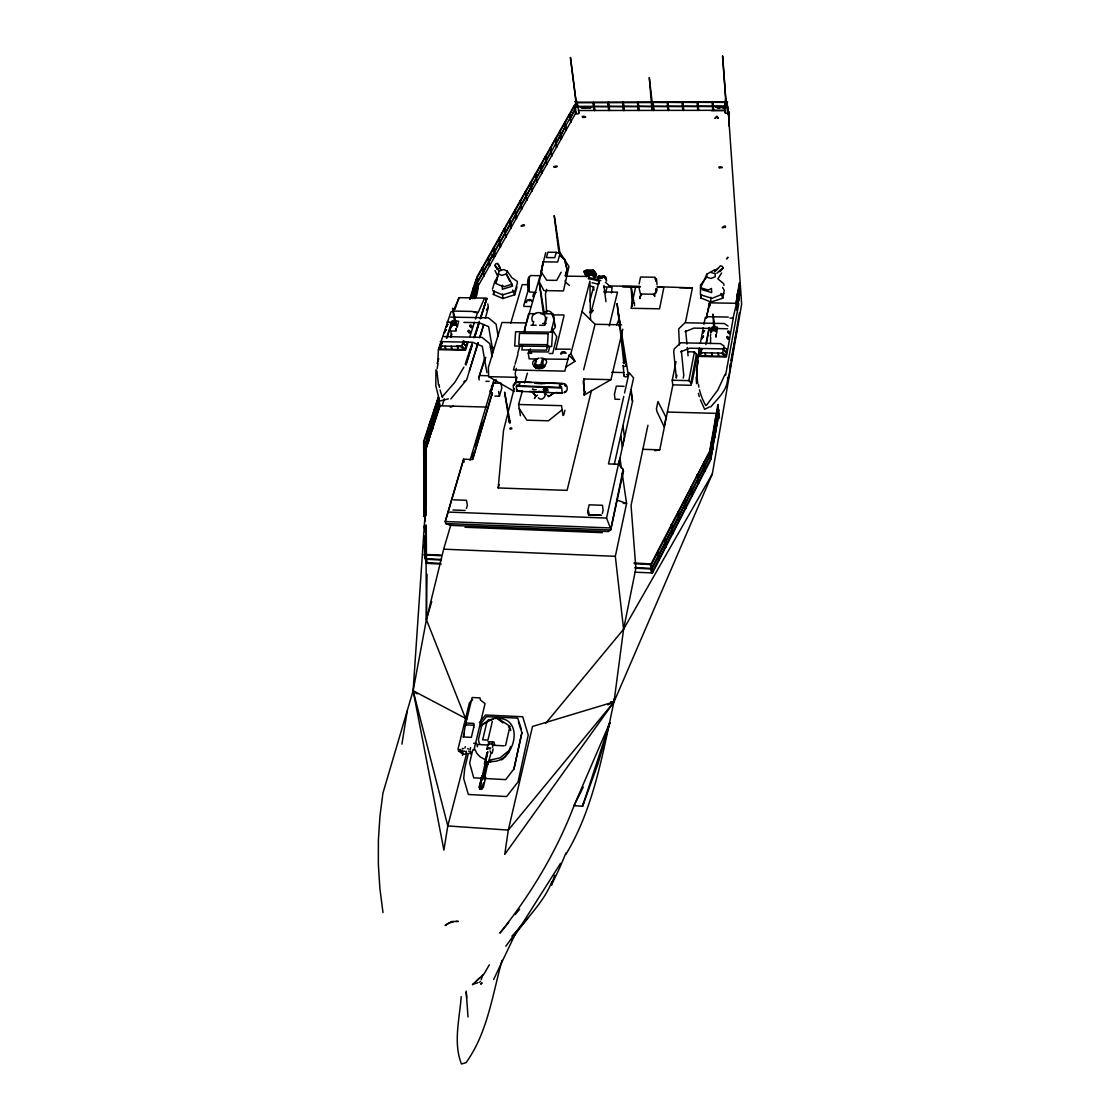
<?xml version="1.0" encoding="UTF-8"?>
<svg xmlns="http://www.w3.org/2000/svg" width="1120" height="1120" viewBox="0 0 1120 1120"><rect width="100%" height="100%" fill="white"/><g stroke="black" fill="none" stroke-linecap="round" stroke-linejoin="round"><path stroke-width="1.5" d="M490.28 391.944C489.328 390.334 492.268 387.856 491.288 390.292M540.876 358.064A6.958 4.382 -8.8 0 1 544.138 358.75L546.196 360.472A7.21 4.55 -8.8 0 1 544.95 365.05L541.968 366.674A6.958 4.382 -8.8 0 1 535.08 366.506L534.702 365.638M534.618 366.044L535.752 365.428L535.892 366.618M538.398 366.45L539.35 366.058L538.384 366.534M540.12 365.722L540.54 365.204M427.014 574.28L426.412 619.64L413.126 690.732L382.928 793.128L379.932 816.452L378.392 840.14L378.35 864.094L379.862 888.286L382.984 912.604M541.086 365.54L541.31 366.184M540.806 366.324L541.982 365.862L540.442 365.442M540.624 365.68C543.928 365.372 538.832 368.018 540.792 365.162M436.94 371.028L438.452 384.748M639.996 297.374L639.982 298.592L639.912 296.576L641.438 294.28M714.882 271.18L715.106 269.99L715.092 270.844M544.222 390.082L544.25 388.822M545.202 388.864L545.188 389.732L544.362 388.822M545.426 388.864L545.398 390.138L544.474 389.186L544.46 390.082L543.046 389.76M547.19 388.948L547.162 390.194L548.17 390.082M547.4 390.054L547.428 389.102M710.5 343.546L710.654 337.19M715.946 337.288L716.002 334.6L715.694 336.294M623.546 360.85L624.666 360.682L623.546 360.85L618.408 312.956M702.072 289.646L711.676 292.628L711.48 288.47L708.232 290.094L700.616 287.742L703.654 281.064L706.72 277.172L706.804 274.19L714.798 269.682M728.84 125.944L729.33 111.972L728.602 115.598L728.238 110.306L741.65 304.15L712.348 473.844L614.012 701.904L504.742 854.42L508.298 830.088L532.504 726.46L614.012 701.904L614.488 698.446M477.54 312.452L471.954 311.43L452.942 311.08L450.912 311.962L438.41 349.65L437.752 361.844M618.982 320.698L617.064 303.758M699.44 347.956C697.69 359.464 696.01 371.49 697.732 383.096M462.56 753.69L462.63 755.426M542.528 307.678L543.438 307.538L542.626 307.608M482.664 786.268C483.238 791.672 476.406 788.074 481.152 783.636M485.226 763.07L487.76 751.618L479.528 788.858L480.62 789.138L479.64 788.83M481.908 785.456L481.6 789.32L483.588 782.698M481.068 788.69L480.102 788.522M543.214 261.912L540.96 275.59M570.346 57.61L575.862 100.198L570.556 57.582M577.304 103.74C577.598 106.26 573.076 103.558 576.842 103.572M575.372 100.03L576.268 99.89M584.08 271.264L594.636 271.404L592.69 273.714L586.306 273.63L586.362 272.748L592.746 272.832L593.95 275.576L596.344 275.114L596.414 274.05L592.928 270.004L586.544 269.906L584.08 271.264L585.844 274.96M593.95 275.576L594.006 274.694M466.648 753.424L447.79 825.944L443.898 850.094L413.126 690.732L425.04 514.878M639.142 283.906L640.542 277.018L654.99 277.228L656.138 280.966M553.854 319.718L553.91 318.892M509.67 419.832L504.714 392.378M591.528 390.236L567.084 490.378L498.19 487.942L503.496 430.57L514.15 388.5M605.906 279.762L605.612 276.738L604.24 276.206M725.564 375.312L738.794 303.562M655.802 290.262L655.984 288.568M656.908 288.582C657.818 290.234 654.822 294.952 655.27 292.656M435.96 369.838L435.792 385.644L439.614 401.086L448.42 398.86M696.822 375.984L697.27 371.924M461.188 996.646C459.62 1018.654 453.068 1042.762 461.44 1064L466.004 1062.684C487.438 1033.158 492.464 994.854 502.012 960.372M559.51 385.042C558.838 386.316 561.624 388.472 561.386 386.722M463.33 737.072L465.43 724.808L473.368 725.186L473.816 727.286M655.858 291.298L656.082 289.45M647.934 425.236L631.05 505.484L635.866 568.344L623.588 629.216L614.012 701.904L508.298 830.088L447.79 825.944L413.126 690.732L466.858 719.026M462.028 749.924L462 751.548M551.81 881.734C543.48 903.644 523.684 920.15 511.616 940.226M491.61 386.176L491.918 389.662M516.824 384.93C519.036 387.1 521.01 382.466 517.818 381.794L563.458 383.53M728.574 377.874L739.438 312.606M401.926 744.156L407.232 710.92M738.164 301.91L740.348 291.438M739.368 282.646L736.022 303.702M652.33 573.3L711.046 459.214L710.248 450.24L711.508 441.462M712.012 440.86L714.042 429.31L712.362 444.962M714.154 428.61L715.778 417.2M716.198 416.472L716.954 425.418L716.198 416.472L718.27 405.258L716.632 420.616M736.106 303.786L737.506 293.79M737.968 293.202L739.704 283.332M711.872 445.564L710.696 454.454M716.128 421.288L714.518 432.712M736.624 304.472L737.786 297.808M739.634 287.336L738.262 297.22M710.724 454.776L711.9 445.886M712.39 445.284L714.42 433.72L712.726 449.05M714.546 433.034L716.156 421.61M716.66 420.938L718.634 409.668L716.982 424.69M737.002 304.794L737.814 298.13M738.276 297.542L740.012 287.658M712.222 449.652L711.06 458.542M716.478 425.362L714.868 436.786M739.914 291.34L738.542 301.238M560.686 255.878L564.788 259.672L567.168 269.626L565.278 275.912L567 269.668L564.648 259.56M701.232 294.7L700.602 297.864L710.92 302.036L722.778 298.228L724.234 290.29L722.596 287.462M716.548 333.536L717.458 327.11L712.194 327.012L711.186 332.416M437.094 368.746L438.074 363.482M710.598 333.06L711.046 330.68L716.324 330.792L716.464 332.514M710.402 336.196L710.724 334.502M712.6 328.272L712.488 329.238M712.628 328.496L712.502 329.462L710.066 329.42L710.192 328.454M705.894 344.61L709.002 328.09M706.566 342.552L709.394 327.46M691.95 383.04L696.808 357.672L696.486 354.144L694.414 351.918L687.876 351.778M700.406 342.902L703.304 327.726M703.948 324.366L705.236 317.618L708.358 316.708L728.336 317.072M699.706 348.628L699.076 351.974L701.834 348.852M696.43 370.594L698.362 360.458M706.412 318.262L709.31 303.058L710.304 305.55M676.004 361.676L672.238 380.226L672.714 384.86L691.194 385.308L690.97 382.872L688.856 380.632L694.414 351.918M690.97 382.872L696.486 354.144M727.692 377.216C727.986 389.928 717.906 398.188 710.71 406.98M729.638 367.22L730.282 363.874M730.926 360.542L736.764 330.512M683.228 378.182L683.774 375.396L681.38 350.728M676.872 375.228L676.326 378.014L673.694 351.694L674.254 348.936L680.61 342.79L720.482 343.616L724.178 346.136M565.922 854.364C594.314 807.1 603.05 751.576 614.684 698.474M654.864 450.744L659.764 449.834L672.868 384.86M685.482 322.322L692.412 287.896L657.16 286.692M541.002 271.866L545.706 252.63M716.422 107.422L725.928 107.408M545.636 723.422L623.588 629.216L615.328 556.318L626.57 503.468L622.174 473.27M623.784 396.354L608.496 463.932L618.436 464.254L623.168 469.378L623.42 471.408L610.666 529.984L608.37 531.566L450.492 525.378L445.676 523.53L445.256 521.514L463.638 459.2L472.472 459.494L492.17 392.896M521.892 732.55L513.884 769.02L505.666 779.632L473.732 777.84L469.63 762.986L472.794 749.798M513.912 769.16L521.92 732.676L518.434 721.938M623.168 469.378L610.666 529.984L445.676 523.53M464.198 462.056L463.638 459.2L445.256 521.514L610.386 527.94L606.536 518.07L618.436 464.254M618.506 464.8L632.534 401.338L631.19 390.012M622.804 329.238L610.96 379.666L583.842 378.994L583.24 381.752L584.724 392.504M614.376 463.974L633.598 377.902L629.132 372.694L624.54 392.966M602.35 513.646L603.12 510.174L602.448 505.288L589.162 504.812L587.846 510.552L588.462 514.85M505.596 745.458L509.838 726.67L508.452 727.048M697.55 101.934L698.194 110.502M529.242 278.082L529.102 289.87M588.812 515.116L588.308 510.874L588.812 515.116L601.314 515.298L588.882 514.822M487.648 764.932L491.064 752.976L490 750.834M492.604 747.376L492.464 742.21M484.33 779.492L487.718 763.56M483.322 787.612L485.702 777.322L484.764 776.23L481.964 776.09L479.08 787.388M492.128 753.256L493.15 748.846M517.006 287.028L514.668 294.798L502.824 298.522L493.374 294.448L494.102 291.326M516.362 368.424L515.186 373.464L516.74 382.9M486.808 749.252L487.998 744.198M488.95 744.17L489.44 742.07M486.99 752.766L484.386 763.896L485.604 764.82M488.488 747.488L487.228 749.28M479.738 786.394L481.95 776.02M481.908 780.388L486.262 762.804M483.644 776.188L486.262 764.932M483.98 776.076L486.598 764.806M483.784 777.336L487.144 762.79M635.53 287.448L631.05 308.294L659.568 308.798L663.768 287.882M492.324 721.378L487.942 740.096L482.678 739.83L487.102 721.126M682.5 102.144L683.242 110.53M470.036 753.69L470.624 751.254M470.4 753.802L470.764 752.346M473.928 750.106L485.058 703.598L480.424 699.986L479.99 697.872L472.15 697.508L465.878 723.002L466.34 725.116M555.828 349.608L563.962 316.008L563.822 314.958L551.894 314.874M465.794 753.76L466.396 751.268M466.606 752.766L466.256 754.222L462.7 754.04L458.472 750.82L458.836 749.35L463.064 752.584M473.774 727.076L471.38 737.366L463.414 736.974L464.198 733.418M468.328 753.438L464.772 768.166L463.694 778.428L468.328 794.472L506.604 796.544L518.084 781.844L528.234 735.028L522.718 716.744L485.59 715.008L479.416 722.582M470.036 749.882L470.596 747.572M732.942 318.444L736.484 303.814L736.764 310.17M464.912 748.104L465.262 746.648M609.294 325.934L617.498 292.166L603.694 291.942M450.912 524.692L443.646 549.178L426.412 619.64L465.402 718.074M461.804 752.766L462.028 751.842M611.562 292.95L612.08 287.098L603.68 286.958M547.792 345.142L546.546 350.154L521.822 349.902L522.494 345.366M551.096 331.786L553.98 320.096L553.056 313.852L540.862 313.754M610.96 379.666L584.178 395.038L585.004 391.678M605.542 293.146L606.774 288.204M546.868 317.24L544.838 325.318L539.644 325.276M583.66 369.74L595.056 324.282L582.022 311.528L589.918 281.134L590.52 319.844M618.338 464.744L619.976 458.178L621.432 468.244M515.424 383.446L516.978 377.356L488.684 376.656L488.376 367.486L501.97 322.49L526.19 322.966M652.638 106.372L638.68 106.204L638.246 102.564L652.26 102.536M588.238 278.74A43.036 26.32 -7.9 0 1 597.912 280.854L599.06 281.26L591.724 310.1L589.708 312.48M537.628 358.96L529.158 358.862L528.262 353.262L529.13 349.916M530.446 348.922L529.718 351.764L548.38 351.974L549.696 346.612L546.336 346.514M563.64 415.254L564.914 410.284M492.702 290.654L502.586 294.924L514.99 291.018L517.426 282.898L517.188 281.358L511.756 277.634L507.22 271.082L503.636 269.57L499.156 270.97L495.978 282.73L497.714 276.248L495.026 270.55M532.91 324.646L533.736 321.412M589.764 301.504L593.558 286.762L592.634 286.622A37.394 22.918 -7.9 0 0 589.834 286.006M514.612 365.778L513.422 369.936L564.83 371.154L568.96 355.334L570.864 353.626L582.022 311.528M637.784 102.2L638.652 110.544M706.384 316.918L710.08 302.848L737.674 303.324L737.87 306.026M485.422 318.276L488.362 307.188L487.788 303.898M539.798 366.702L539.672 365.456L542.08 365.512L542.248 366.604L539.84 366.548L541.24 368.27L535.738 368.144L536.69 366.632L534.24 366.758L535.85 359.296L536.956 358.778M542.08 365.512L543.172 361.494M542.248 366.604L542.976 363.916M536.326 361.046L535.206 365.288L536.48 365.736L535.234 364.966L534.072 365.68M535.528 367.332L534.422 366.52M498.19 487.942L499.128 484.582M560.252 252.812L557.662 262.024L543.06 261.828L539.322 281.918L543.9 290.584L563.458 290.906L568.96 266.546L560.252 252.812L557.018 252.77M520.436 415.716L518.574 404.488L522.27 391.3M524.58 383.04L527.366 373.142M546.728 289.324L545.426 293.958L546.7 312.62M590.66 107.856L581.392 107.87M517.776 353.15L520.156 344.918M523.95 331.744L540.106 275.758M515.088 364.126L517.944 354.2M608.524 725.704L609.882 722.596L598.052 763.658L582.554 806.232L574.042 805.672C556.5 851.844 530.656 894.558 499.898 933.086L508.648 922.502M593.418 102.34L594.412 110.656M465.108 510.454L452.984 509.992M466.382 508.536L467.376 505.134L466.424 500.304L453.502 499.828M494.886 396.074L499.422 396.186L501.802 388.01L500.99 383.236L493.472 383.04L491.05 391.216L491.792 395.43M528.542 289.072L523.768 305.354L523.95 306.432L530.922 306.558M495.124 382.914L496.118 379.582M472.78 459.354L492.436 392.882M431.732 601.608L426.412 619.64L426.076 558.46M470.078 460.194L493.906 379.918M510.79 323.064L522.214 284.606L527.436 284.676M471.674 457.324L473.158 452.298M475.146 445.592L482.104 422.142M491.176 391.258L493.444 383.614L490.798 391.258L491.862 395.136M700.602 297.864L701.554 294.686M479.192 379.96L478.786 377.65L484.834 357.826M478.786 377.65L485.758 357.364M507.22 271.082L506.324 274.008L509.768 281.232M478.058 342.986L466.662 379.75L450.8 398.958M480.116 336.308L483.742 324.604L479.654 337.764M469.406 370.622L478.114 342.692M493.374 294.448L494.34 291.34M472.08 345.24L465.864 365.008L472.15 345.016M474.67 336.994L478.814 323.82M480.368 318.878L486.836 298.34L480.55 318.346M492.45 289.114L494.97 281.022L497.308 277.676M474.782 336.686L478.968 323.344M468.174 342.034L465.57 350.238L438.41 349.65M469.728 337.106L474.418 322.322M475.454 319.046L477.54 312.48L474.208 312.41M442.246 405.496L444.36 398.874M432.04 429.058L428.442 440.258L428.05 436.604L431.298 425.39M477.638 287.196L474.544 296.814L474.25 293.202L477.344 283.598M425.796 506.03L425.488 450.1L439.726 405.776L487.438 407.092M474.124 298.704L478.296 285.712L576.17 112.364M474.866 297.472C470.582 269.01 474.11 318.122 478.142 287.28L476.294 278.698L469.672 299.18M583.59 802.998L582.554 806.232L609.882 722.596L574.042 805.672L583.24 787.094M424.186 441.476L426.972 432.88L427.434 436.87L425.026 445.48M470.176 299.264L473.312 289.548L473.676 293.468L472.108 298.326M431.228 425.082L427.63 436.268L427.168 432.278L430.416 421.078M425.096 445.802L427.868 437.192L428.26 440.86L425.852 449.47M472.5 298.648L473.732 293.776L474.362 297.388M457.156 327.39L458.682 321.146L453.67 321.048L452.382 324.996M451.934 334.222L450.968 337.148L451.094 330.946L456.12 331.044L456.162 328.426L455.63 330.078M447.076 337.82L451.892 323.162M449.89 330.764L451.626 324.604L456.652 324.702L456.974 326.396M465.22 364.126L472.248 342.748M473.872 337.806L479.276 321.37M480.354 318.08L486.836 298.34M437.122 363.496L438.746 358.582M454.986 309.358L458.78 297.878M446.432 338.17L452.242 320.53M441.154 342.118L440.076 345.366L442.372 342.314M655.564 292.782L654.878 294.238L640.458 294.014L639.114 288.33M605.038 736.974L609.882 722.596M554.722 875.308L551.334 885.178L557.83 871.836A659.876 449.078 -25.7 0 0 565.95 852.964M509.18 750.582L510.608 746.494M544.614 322.364C550.158 310.002 528.486 309.12 532.392 321.398M725.06 374.36L717.864 389.942L706.692 404.964M481.152 979.72L482.916 974.862M537.866 366.618L537.096 365.736M536.998 366.17L537.712 365.61L538.09 366.534M535.038 397.152L534.464 398.524L535.052 397.278M616.63 325.01L619.262 318.682L620.368 325.57M623.21 362.418C624.022 365.498 627.27 360.542 623.378 362.236M493.612 979.538L516.628 931.196L527.604 918.442M722.498 56.07L725.746 99.302L722.708 56.042M726.418 102.718C729.078 103.782 723.408 104.748 725.242 102.9M725.228 99.12L726.138 99.05M478.03 312.788L484.372 298.592M706.804 274.19L703.766 280.994L700.532 284.9L700.42 294.742L711.998 298.34L723.786 293.622M711.578 331.072L712.642 328.734M565.39 391.244L564.41 392.378M452.97 311.318L459.34 297.668L485.604 298.102L486.066 300.748M559.608 385.77L562.31 383.558M509.04 422.478L510.104 423.164L510.188 422.1M463.89 367.136L454.874 382.27L442.148 396.844M514.528 384.118L514.178 385.224L515.438 382.466M561.134 272.258L556.696 280.378L546.728 280.238L541.184 271.894M652.092 572.446L658.546 559.916L658.504 556.22L652.022 568.75L652.484 572.53M659.736 557.62L665.322 546.784L665.28 543.088L658.882 555.464L658.938 559.16M666.498 544.516L672.014 533.806L671.972 530.11L665.658 542.346L665.7 546.042M673.162 531.566L678.608 520.982L678.594 517.286L672.35 529.368L672.378 533.078M697.956 483.42L691.936 495.082L691.936 491.386L697.592 479.64M698.292 482.72L704.242 471.184L704.27 467.488L698.306 479.01L698.67 482.79M622.118 473.928L623.42 471.408M697.564 479.318L691.53 490.994L691.502 486.948L697.172 475.216M546.07 389.172L546.91 390.054L545.804 389.158M600.432 277.186L599.172 277.158L600.782 276.99M510.202 219.408L515.172 210.644L515.466 214.494L510.818 223.3M520.702 200.914L525.252 192.304M525.868 191.814L530.684 183.316L530.95 187.138L526.442 195.678M546.014 156.31L550.648 148.148L550.872 151.956L546.252 160.118M550.928 147.658L555.212 139.552M560.616 130.606L565.11 122.682L565.306 126.462L561.12 134.428M565.376 122.206L569.534 114.324M570.108 113.89L574.518 106.12M483.322 271.236L488.558 261.996L488.222 258.118L482.972 267.358L483.644 271.278M494.368 251.748L499.492 242.69L499.17 238.826L494.032 247.87L494.69 251.776M504.868 233.198L499.8 242.144L499.478 238.28L504.238 229.306M510.188 223.79L505.176 232.652L504.868 228.802L509.586 219.912M520.968 204.764L525.84 196.168M536.004 178.206L531.244 186.634L530.978 182.798L535.444 174.356M536.298 177.702L541.016 169.372L540.778 165.55L536.046 173.88L536.606 177.744M545.972 160.622L541.296 168.868L541.058 165.06L545.426 156.772M555.73 143.374L551.46 151.494M556.01 142.884L560.546 134.876L560.336 131.082L555.8 139.09L556.318 142.912M565.586 125.986L570.024 118.132M570.29 117.67L574.7 109.886L574.21 106.092M478.1 281.484L483.378 272.146M483.7 271.586L488.936 262.332M489.244 261.786L494.424 252.63M494.732 252.084L499.534 242.998L500.122 246.582M500.164 242.494L504.924 233.492M505.54 233.002L510.552 224.126M510.86 223.594L515.83 214.83M516.124 214.298L521.038 205.618M521.332 205.1L526.19 196.504M526.484 195.986L530.992 187.446M536.354 178.542L531.594 186.97L532.112 190.512M536.648 178.038L541.366 169.708M541.646 169.204L546.322 160.944M546.602 160.454L550.914 152.25M556.36 143.22L560.588 135.184L561.05 138.684M561.162 134.722L565.348 126.77L565.81 130.27M570.64 117.992L574.742 110.18M574.294 105.49L476.812 277.13L478.296 285.712M623.588 629.216L712.348 473.844M489.356 964.796L484.092 973.84L472.444 984.704M462.854 754.502L463.372 753.788M560.56 863.31L522.564 923.272L505.806 946.274M509.334 751.408L504.882 757.288M719.194 271.614L723.128 267.75L722.302 266.35L720.412 265.79L716.38 270.368M721.63 272.944L717.864 278.88L723.8 283.794L723.926 285.362M486.346 309.988L488.362 307.188M601.398 276.99L602.728 276.948M727.79 257.306L726.74 259L727.888 257.488M720.706 270.9L723.128 267.75L716.814 273.252M714.77 271.866L717.528 268.422M544.446 312.97C547.596 308 553.658 312.886 553.714 317.324M529.62 277.116C527.646 275.17 526.61 288.134 528.948 291.298L529.452 290.836M480.382 724.178L486.514 716.66L517.706 718.116L521.164 728.728M515.2 914.55L519.582 909.258M536.956 366.03L537.656 365.806M538.006 366.618L538.02 365.75M538.51 366.156L538.902 366.072M591.094 312.998L593.348 310.324M632.254 305.788L631.974 306.446L632.184 302.68M632.212 302.974L631.022 286.72M640.528 296.184L641.522 295.078M463.89 381.766L464.632 380.954M511.924 936.138L516.628 931.196M534.772 292.572L533.148 294.84L533.176 296.828L534.898 293.37M526.904 301.63C525 304.99 526.218 298.872 528.92 299.656C531.258 298.13 534.114 303.674 531.412 300.972M472.584 699.622L469.406 702.898L457.968 749.308L460.334 751.128M509.04 750.54L500.01 757.862L489.398 760.186M459.2 750.624L460.432 749.392M463.386 748.65L462.364 748.384M468.594 749.042L467.572 748.776M480.522 726.558L487.228 721.21M485.674 762.048L484.61 763.91L485.548 763.266M514.934 382.774L513.142 385.406L513.702 389.578M476.434 980.924L479.612 977.942M562.156 409.794L548.436 420.798L526.862 420.182L519.26 408.618M600.614 277.788C603.708 278.39 599.312 276.01 602.63 277.312M600.642 277.564L602.644 277.186M447.104 924L445.116 925.554L451.402 921.564L458.374 921.41L456.022 921.354M491.722 255.556L492.478 257.18L491.862 255.276M492.016 255.178L491.722 255.738M717.5 107.814L720.048 107.8M722.582 107.8L725.116 107.8M510.202 427.952C508.214 429.884 513.646 429.128 511.294 427.784M543.97 367.01L541.786 368.34M542.99 367.822L543.998 367.136M536.004 396.228L532.686 392.406L536.102 396.13L537.516 395.164M719.642 168.182C715.988 165.634 725.9 167.342 720.916 167.888M501.354 759.934L503.832 758.352M540.47 365.316L540.456 366.646M725.186 100.366L725.956 101.276L726.39 100.268M565.922 366.982L574.98 361.34L570.864 353.626M583.086 117.656C579.348 114.8 589.652 117.306 583.884 117.418M599.2 277.2L600.754 277.228M532.406 389.242L533.596 389.522L532.686 389.27M709.436 406.91L704.676 409.332L700.392 399.854M607.754 704.844L614.012 701.904L610.61 701.722M564.298 392.756C568.372 391.734 568.064 385.014 564.48 383.684M540.918 391.72L541.646 391.468M447.986 923.468L453.67 921.564M685.006 331.772L693.882 328.104L716.38 328.566L716.268 329.546L714.028 329.49L714.168 328.762L715.652 331.156M680.666 351.848L689.626 348.194L723.674 348.922M522.368 226.17C517.566 227.038 526.82 222.6 523.712 226.086M555.086 167.3C549.668 166.684 561.05 165.032 555.968 167.174M582.918 107.828L584.668 107.828M488.432 720.44L493.626 718.634M450.226 407.232L453.418 406.154M534.884 366.52L535.92 366.52M500.276 267.82L497.518 263.382L495.488 264.012L495.026 265.398L497.042 268.828L500.416 268.142M472.864 984.256L477.96 982.702M599.312 277.144L600.6 277.284M601.37 277.172L602.462 277.214M563.15 352.828L560.826 354.144C561.008 348.264 569.044 355.558 564.536 351.974M541.114 391.72L538.566 391.342M723.94 227.402C718.76 229.432 727.062 223.328 725.284 227.528M452.578 308.42L454.552 322.07M716.324 117.502L714.896 118.412L716.562 116.228L718.242 118.16L717.36 116.508M423.808 441.966L425.95 459.172L424.116 450.408M424.704 446.292L425.124 454.804M425.054 454.482L424.662 451.108M424.718 455.42L425.138 464.016M425.894 458.486L424.97 447.524M423.85 460.25L424.256 468.93M425.068 463.694L424.2 451.052L424.228 459.69M424.76 464.576L425.166 473.256M425.908 467.698L424.984 456.652M425.614 468.384C421.12 444.178 426.818 473.116 425.95 476.952M423.878 469.504L424.284 478.268M425.096 472.948L424.69 464.268M424.788 473.83L425.208 482.608M425.642 477.638C421.134 453.348 426.888 482.496 425.978 486.29M425.138 482.286L424.718 473.522M424.816 483.182L425.236 492.044M425.166 491.722L424.284 478.8L424.312 487.69M424.858 492.618L425.278 501.564M426.02 495.74L425.082 484.414M424.298 497.112L426.146 505.918L424.298 497.112L424.312 488.236L425.208 501.256M426.062 505.26L425.11 493.85M425.278 510.874L424.382 497.756L423.934 506.772L425.194 512.652M424.956 511.784L425.376 520.912M426.286 544.362L425.852 535.038M425.936 554.428L424.564 546.308M426.412 555.058L424.088 546.252M425.488 558.586L425.026 540.946M426.356 562.618L425.894 544.964M718.2 107.814L719.124 107.814M723.268 107.814L724.206 107.814M495.376 718.48C526.89 715.456 514.444 766.052 489.37 761.166M540.652 365.372L541.702 365.61M529.088 300.734L529.914 300.678M455.266 323.162L456.176 323.456L452.62 308.476M575.68 102.2L727.678 101.906M581.042 107.59L590.94 107.576M716.03 107.324L724.5 107.296M578.452 110.516L724.752 110.306M711.256 110.656L724.948 110.628M727.244 102.452L713.048 102.284L713.342 106.12L725.97 106.134M576.17 102.732L592.942 102.718L593.46 106.344L576.702 106.358M725.956 106.61L713.37 106.428L713.636 109.956M576.688 106.834L593.446 106.82L593.866 110.32M652.666 106.666L638.708 106.498L639.072 110.012M535.626 313.712L528.654 313.67L524.734 328.622L525.28 331.996M542.64 323.442L546.084 323.47M530.992 325.192L536.186 325.248M555.758 349.076L570.276 349.23M528.262 353.262L531.748 353.304M549.192 353.486L552.692 353.528L556.766 336.742L551.726 328.44M544.404 359.044L568.106 359.31M586.18 275.17L592.564 275.268L593.838 277.116M598.682 276.122L604.324 276.052L604.968 277.48M541.366 275.716L530.376 275.548L529.032 277.62L528.332 285.628L529.466 291.956L536.2 292.474M565.558 276.136L589.302 276.486M604.156 276.836L605.416 276.85L605.458 278.418M594.384 276.962L597.59 277.018L597.856 279.09M598.038 277.284L602.112 277.34L602.91 276.248L602.126 278.208L598.066 278.138M604.982 278.418L606.242 278.432L606.564 281.064M608.958 285.95L639.94 286.426M622.398 286.44L639.814 286.706M657.244 286.972L662.466 287.056M622.762 286.818L640.136 287.084M679.63 287.7L692.412 287.896M729.946 318.08L733.236 318.136L726.39 357.014L697.816 356.37M450.702 317.114L488.376 317.814L496.076 324.114L498.12 336.154M595.056 324.282L621.572 324.8M446.992 322.07L452.06 322.168M463.89 322.392L479.094 322.686L488.614 326.634L493.08 352.436M452.704 322.476L450.156 323.134L452.522 323.414L451.57 326.55L452.088 324.996L455.966 325.066L454.202 322.728L453.964 323.442L456.092 323.484L456.288 322.546L452.438 322.952M717.472 328.566L727.58 328.762M443.968 336.588L482.02 337.372L489.818 343.7L492.114 356.888M440.23 341.6L472.64 342.286L482.272 346.262L486.934 372.638M456.554 345.688L461.608 345.8M490.364 347.494L493.514 347.55M535.234 364.966L540.75 365.092L542.262 359.576L543.536 360.15M611.688 372.274L623.896 372.568M480.214 375.536L488.222 375.732M672.238 380.226L688.856 380.632M485.884 381.29L489.118 381.36M624.022 386.316L616.336 386.12L614.418 394.408L615.02 399.238L619.668 399.35M518.574 404.488L561.554 405.664L563.01 415.492M667.38 412.048L719.04 413.462L710.668 459.186L709.87 450.226L717.906 404.53L719.432 418.25M643.09 449.316L659.764 449.834M425.488 450.1L440.076 405.804L438.354 397.082L423.654 441.35L423.962 516.502M623.28 503.356L626.57 503.468L616.7 499.94M447.762 512.05L606.536 518.07M517.706 381.906L531.636 382.466M535.122 382.606L563.01 383.712M535.038 383.194L545.314 383.6M535.248 383.32L542.206 383.6M516.936 385.644L561.484 387.436M533.848 389.662L536.27 389.76M465.024 527.268L602.35 532.672M522.578 391.188L517.412 390.978L517.216 389.844M529.494 391.468L548.744 392.252M555.688 392.532L562.618 392.812M443.646 549.178L615.328 556.318M635.082 572.194L652.008 572.922L650.93 563.92L633.99 562.982M488.138 719.866L490.742 719.992M465.878 723.002L473.802 723.38L474.25 725.48M487.9 741.706L494.018 742L494.704 745.346M488.894 743.876L491.918 744.03M473.69 743.26L476.714 743.414M488.516 745.052L480.732 744.66L479.248 743.526L478.422 739.578L482.048 724.36L496.384 717.416L509.936 726.264M493.094 745.276L504.21 745.822M479.122 744.744L476.966 744.646L477.442 746.83M488.39 747.936L490.7 748.048M488.432 748.706L490.476 748.804M468.706 751.016L469.168 751.646M459.144 751.016L465.262 751.324M485.618 761.796L487.298 761.88L488.278 764.092L485.366 762.846M634.466 563.696L650.426 564.578L650.986 568.4L635.04 567.518M440.972 555.058L424.648 554.456L426.58 563.304L441.14 564.116M440.51 555.716L425.194 554.862L426.174 558.628L441.462 559.482M635.026 568.134L650.958 569.016L651.42 572.81M441.434 560.084L426.146 559.23L427.056 562.66L440.608 563.416M563.906 352.758L565.824 353.304M554.148 215.768L559.034 253.442M633.22 302.442L634.396 303.114L634.466 305.648M540.316 391.818L539.588 391.524M710.248 450.24L650.874 564.214L651.938 573.216M488.278 761.74L490.812 762.244M691.796 495.824L690.914 486.836L691.642 494.326M672.616 533.904L671.258 524.832L672.616 533.904M540.988 366.688L540.148 366.198M717.192 117.502L718.116 117.936M633.416 302.694L634.032 303.17L631.218 286.692M711.06 272.51L715.26 273.784L715.19 276.752L710.92 278.46L706.72 277.172M544.306 393.19L545.748 393.666M544.866 394.086L546.476 394.618M600.88 280.658L598.836 279.916A44.744 27.356 -7.9 0 0 588.784 277.732M498.246 273.882L501.83 275.408L506.324 274.008L512.12 284.172L503.958 286.734L502.32 285.236L502.32 289.31L512.61 286.076L511.182 283.808M495.922 283.542L502.082 286.174M480.48 981.428L479.514 982.324M484.414 759.206L480.102 756.854L476.784 753.312L474.67 748.832M481.474 777.112L482.202 777.504M586.306 273.63L584.01 272.328L594.566 272.468L596.344 275.114M488.684 376.656L514.402 391.538M535.08 366.506L533.036 364.77A7.21 4.55 -8.8 0 1 534.31 360.206L537.278 358.596A6.958 4.382 -8.8 0 1 539.056 358.176M535.766 367.654L536.676 368.214M728.056 326.032L724.416 323.526L684.95 322.784L678.65 328.93L679.406 345.016M497.728 718.984L502.95 722.904M564.41 384.062L565.46 386.148L564.998 385.154M413.126 690.732L417.214 693.91M565.558 282.198L569.38 285.404M560.518 255.906L564.62 259.7M605.388 282.17L611.1 287.448M596.414 274.05L592.928 270.004M568.96 355.334L574.98 361.34M653.394 294.308L654.85 296.422L654.276 294.476M552.888 315.056L555.296 326.186M498.876 270.662L495.026 265.398L497.378 269.486M586.6 276.612L584.906 274.176L593.558 274.302L595.21 276.738M592.62 274.582L593.88 276.43M538.3 397.782C541.884 402.052 547.848 395.444 543.97 391.244M492.436 255.332L493.164 256.774M498.246 264.404L500.906 270.032M543.452 388.78L544.054 390.068M715.176 329.49L713.02 314.09L713.72 328.006M598.962 276.038L599.564 277.34M512.582 290.066L514.668 294.798M577.444 103.866L578.984 112.938M720.874 293.398L722.778 298.228M698.362 393.414L699.3 396.648M424.116 554.484L426.454 563.29L426.258 525.28M424.452 536.186L426.37 545.02L424.06 536.228M424.48 544.334L426.412 553.182M425.418 530.726L426.216 534.436L425.782 525.21M424.424 526.26L426.328 535.094L423.99 526.316M425.712 505.848L424.914 502.152L425.334 511.182M424.326 506.73L426.216 515.55L425.936 450.044L423.724 441.336L424.648 445.984M510.272 728.406L510.706 730.604M498.596 391.412L499.422 396.2M484.218 275.828L482.426 267.232L483.896 275.8M489.762 266.028L487.998 257.432L489.44 265.986M495.236 256.312L493.5 247.744L494.914 256.284M519.638 383.46L519.764 384.174M500.654 246.708L498.946 238.154L500.332 246.68M621.208 330.736L628.11 373.786M631.162 392.728L632.534 401.338M506.016 237.202L504.336 228.662L505.708 237.174M504.56 392.392L509.012 419.93M534.268 365.554L534.38 366.702M511.336 227.808L509.67 219.268L511.014 227.766M516.586 218.498L514.948 209.972L516.264 218.456M535.85 359.296L536.018 360.388M536.522 365.54L536.648 366.814M536.34 365.792L536.494 366.758M521.78 209.286L520.184 200.774L521.472 209.244M544.46 314.3L539.056 281.428L543.536 314.454M526.932 200.158L525.35 191.674L526.624 200.13M554.33 215.67L559.944 253.302M532.028 191.128L530.474 182.658L531.72 191.1M537.068 182.196L535.542 173.74L536.76 182.168M542.066 173.348L540.554 164.906L541.758 173.32M655.956 281.148L655.228 278.292L656.432 278.81L657.048 284.746M547.008 164.598L545.524 156.17L546.7 164.57M551.894 155.918L550.438 147.504L551.6 155.89M556.444 147.308L555.296 138.936L556.752 147.336M561.54 138.838L560.126 130.452L561.246 138.81M566.3 130.424L564.9 122.052L565.992 130.396M617.162 303.744L624.666 360.682M571.004 122.08L569.618 113.736L570.696 122.052M593.558 286.762L593.95 290.178M599.06 281.26L599.354 283.598M575.624 102.368L576.254 107.352M574.602 105.518L575.652 113.834M603.904 285.432L605.934 301.686M620.858 435.946L622.244 447.006L624.428 437.178L623.056 426.132M594.846 110.124L594.426 106.624L608.258 106.792L608.65 110.292M609.546 110.096L609.14 106.596L623.014 106.764L623.406 110.264M608.202 102.144L609.126 110.642M624.302 110.082L623.91 106.568L637.826 106.736L638.19 110.25M623.91 110.46L623 102.116L623.868 110.614M727.174 103.18L728.154 112.224M652.022 110.418L649.292 77.588L653.086 110.25M653.912 110.04L653.562 106.526L667.562 106.694L667.898 110.208M653.52 110.376L652.694 102.004L653.478 110.572M685.706 330.736L686.966 344.12M687.288 347.466L688.072 355.824M698.544 483.532L697.312 474.474L698.152 483.448M668.752 110.012L668.43 106.484L682.472 106.652L682.78 110.18M668.388 110.39L667.618 102.018L668.318 110.544M575.19 104.37L576.002 113.372M683.676 109.984L683.368 106.47L697.452 106.638L697.746 110.166M709.31 303.058L709.548 305.9M696.556 383.656L696.164 377.118M698.642 109.97L698.348 106.442L712.474 106.61L712.74 110.138M623.224 365.75L624.036 375.872M466.662 997.78L466.438 994.938A40.642 9.086 -84.6 0 0 466.158 992.292M713.244 110.32L712.6 101.906L713.202 110.502M727.076 106.064L727.664 113.946M738.514 301.91L737.52 293.104L737.996 300.594M727.538 106.61L727.79 110.152M727.398 106.036L727.664 109.886M466.2 991.13L467.992 1016.932M502.544 293.888L502.824 298.522M724.808 103.362L725.13 112.658M710.822 297.318L710.92 302.036M583.842 378.994L584.178 395.038M426.02 549.724L426.048 554.96M425.488 541.212L425.544 558.908M424.914 520.632L424.41 507.388L424.438 516.558M424.564 545.006L424.592 554.54M727.552 111.706A1.54 0.84 -5.2 0 1 727.944 112.798A1.54 0.84 -5.2 0 1 725.956 113.246A1.54 0.84 -5.2 0 1 725.214 112.224M592.046 282.758A42.98 26.334 -7.9 0 1 598.36 284.34M625.59 364.742A1.47 0.924 -7 0 1 625.898 365.974A1.47 0.924 -7 0 1 623.98 366.408A1.47 0.924 -7 0 1 623.336 365.274M554.96 325.346A5.558 3.43 -8.5 0 1 553.07 329.532A5.446 3.36 -8.5 0 1 551.824 330.078M578.438 112.434A1.512 0.826 -7.6 0 1 578.648 113.568A1.512 0.826 -7.6 0 1 576.534 113.876A1.512 0.826 -7.6 0 1 576.324 112.742M626.626 374.458A1.876 1.19 -7 0 1 627.536 376.068A1.876 1.19 -7 0 1 624.862 376.684A1.876 1.19 -7 0 1 624.428 374.962M565.194 280.49A1.876 1.134 -8.1 0 1 565.026 281.078M541.758 368.214A5.166 3.262 -8.8 0 1 536.648 368.088M705.81 405.594A133.35 85.092 -2.5 0 1 699.482 389.802M698.894 387.114A133.35 85.092 -2.5 0 1 698.46 384.412M442.638 397.502A128.884 81.466 -8.2 0 1 440.104 389.942M439.516 387.38A128.884 81.466 -8.2 0 1 439.082 384.79M618.814 321.412L619.668 321.356L618.814 321.412M618.856 322.448L619.878 322.378L618.856 322.448M619.15 326.088L620.466 326.102L619.206 325.976M447.776 324.408L446.264 327.096L447.776 324.408M445.984 329.84L444.458 332.542L445.984 329.84M516.446 386.932L516.656 391.244L562.17 393.092L561.736 388.038L516.334 386.218L516.446 386.932M548.142 333.69L547.484 344.694L518.812 344.4L519.484 333.424L548.142 333.69M552.51 332.164L551.67 346.472L514.696 346.01L515.592 331.744L552.51 332.164M576.996 101.486L575.064 101.626L576.996 101.486M510.244 420.868L508.816 421.078L510.244 420.868M703.458 336.154L701.82 338.772L703.458 336.154M704.522 330.568L702.8 333.13L704.522 330.568M726.418 352.828L725.914 355.726L722.722 352.45L723.24 349.566L726.418 352.828M727.02 349.23L726.446 352.52L723.324 349.314L723.674 347.284L727.02 349.23M701.806 349.09L701.246 351.988L698.46 355.124L699.02 352.24L701.806 349.09M666.036 417.312L664.146 426.678L657.062 411.754L656.39 409.01L657.944 401.534L666.036 417.312M712.488 106.12L712.152 102.452L698.012 102.298L698.32 106.134L712.488 106.12M697.466 106.148L697.116 102.494L683.004 102.326L683.34 106.162L697.466 106.148M682.486 106.176L682.108 102.522L668.052 102.354L668.402 106.19L682.486 106.176M667.576 106.204L667.184 102.55L653.156 102.396L653.534 106.218L667.576 106.204M637.84 106.26L637.406 102.62L623.42 102.634L623.882 106.274L637.84 106.26M623.028 106.288L622.566 102.648L608.622 102.662L609.112 106.302L623.028 106.288M608.272 106.316L607.782 102.69L593.88 102.704L594.384 106.33L608.272 106.316M556.262 252.308L554.75 257.67L546.378 257.572L547.918 252.21L556.262 252.308M466.032 346.178L465.136 348.992L461.776 345.8L462.672 342.986L466.032 346.178M467.11 342.678L466.088 345.884L462.784 342.748L463.414 340.788L467.11 342.678M435.82 417.326L432.264 428.386L431.872 424.732L435.078 413.658L435.82 417.326M439.544 405.748L436.03 416.668L435.652 413.014L438.816 402.08L439.544 405.748M434.574 409.374L431.004 420.42L431.452 424.41L435.022 413.35L434.574 409.374M438.312 397.782L434.784 408.716L435.232 412.692L438.746 401.772L438.312 397.782M476.616 279.37L473.508 288.96L473.858 292.894L476.952 283.276L476.616 279.37M442.302 342.552L439.054 348.432L442.302 342.552M685.118 508.312L678.958 520.254L678.944 516.558L684.74 504.532L685.118 508.312M691.572 495.796L685.482 507.598L685.482 503.888L691.194 492.016L691.572 495.796M710.472 459.102L704.592 470.498L704.62 466.802L710.136 455.336L710.472 459.102M657.986 551.768L651.504 564.312L651.602 568.344L658.084 555.814L657.986 551.768M664.776 538.636L658.378 551.026L658.462 555.058L664.86 542.682L664.776 538.636M671.496 525.672L665.168 537.894L665.238 541.94L671.566 529.704L671.496 525.672M678.118 512.848L671.874 524.93L671.93 528.976L678.174 516.88L678.118 512.848M684.656 500.178L678.482 512.12L678.538 516.152L684.698 504.21L684.656 500.178M691.138 487.662L685.034 499.464L685.076 503.496L691.166 491.694L691.138 487.662M703.85 463.064L697.886 474.586L697.914 478.618L703.864 467.096L703.85 463.064M710.108 450.982L704.214 462.364L704.214 466.41L710.108 455.014L710.108 450.982M482.664 267.918L477.358 277.256L477.722 281.148L483.014 271.796L482.664 267.918M493.724 248.43L488.544 257.572L488.88 261.436L494.06 252.294L493.724 248.43M520.394 201.432L515.48 210.112L515.76 213.962L520.674 205.282L520.394 201.432M442.078 346.038L439.81 349.076L445.494 349.202L444.892 346.108L442.078 346.038M702.1 352.702L699.356 355.796L705.334 355.922L705.054 352.758L702.1 352.702M481.894 983.066L480.942 983.976L481.894 983.066M554.036 392.952L548.702 396.564L547.778 395.43L548.674 396.466L554.036 392.952M424.2 478.156L426.062 486.948L424.2 478.156M424.228 487.578L426.104 496.384L424.228 487.578M451.08 346.276L445.284 346.15L445.872 349.174L451.654 349.3L451.08 346.276M457.324 346.388L451.472 346.262L452.06 349.328L457.898 349.454L457.324 346.388M460.642 346.458L457.716 346.402L458.276 349.468L463.932 349.58L460.642 346.458M711.564 352.94L705.474 352.8L705.74 355.894L711.83 356.034L711.564 352.94M718.144 353.052L711.984 352.926L712.25 356.062L718.396 356.202L718.144 353.052M721.63 353.136L718.536 353.066L718.802 356.202L724.752 356.342L721.63 353.136M434.602 408.66L436.366 417.396L434.602 408.66M430.808 420.378L432.6 429.114L430.808 420.378M714.07 428.568L714.84 437.528L714.07 428.568M426.972 432.236L428.778 440.986L426.972 432.236M711.914 440.818L712.698 449.778L711.914 440.818M704.004 462.322L704.83 471.296L704.004 462.322M684.81 499.422L685.72 508.424L684.81 499.422M678.272 512.092L679.196 521.08L678.272 512.092M664.93 537.88L665.938 546.882L664.93 537.88M658.14 550.998L659.176 560.014L658.14 550.998M544.712 366.198A5.348 3.374 -8.8 0 0 545.118 365.33A5.348 3.374 -8.8 0 1 544.726 366.324M726.894 337.498A1.582 0.742 60.9 0 0 728.602 339.262A1.582 0.742 60.9 0 0 728.014 336.882A1.582 0.742 60.9 0 0 726.894 337.498M727.874 331.94A1.582 0.728 60.9 0 0 729.582 333.704A1.582 0.728 60.9 0 0 728.994 331.338A1.582 0.728 60.9 0 0 727.874 331.94M468.174 331.282A1.54 0.854 58.5 0 0 469.98 333.004A1.54 0.854 58.5 0 0 469.532 330.68A1.54 0.854 58.5 0 0 468.174 331.282M469.882 325.878A1.54 0.854 58.4 0 0 471.674 327.6A1.54 0.854 58.4 0 0 471.24 325.29A1.54 0.854 58.4 0 0 469.882 325.878"/></g></svg>
